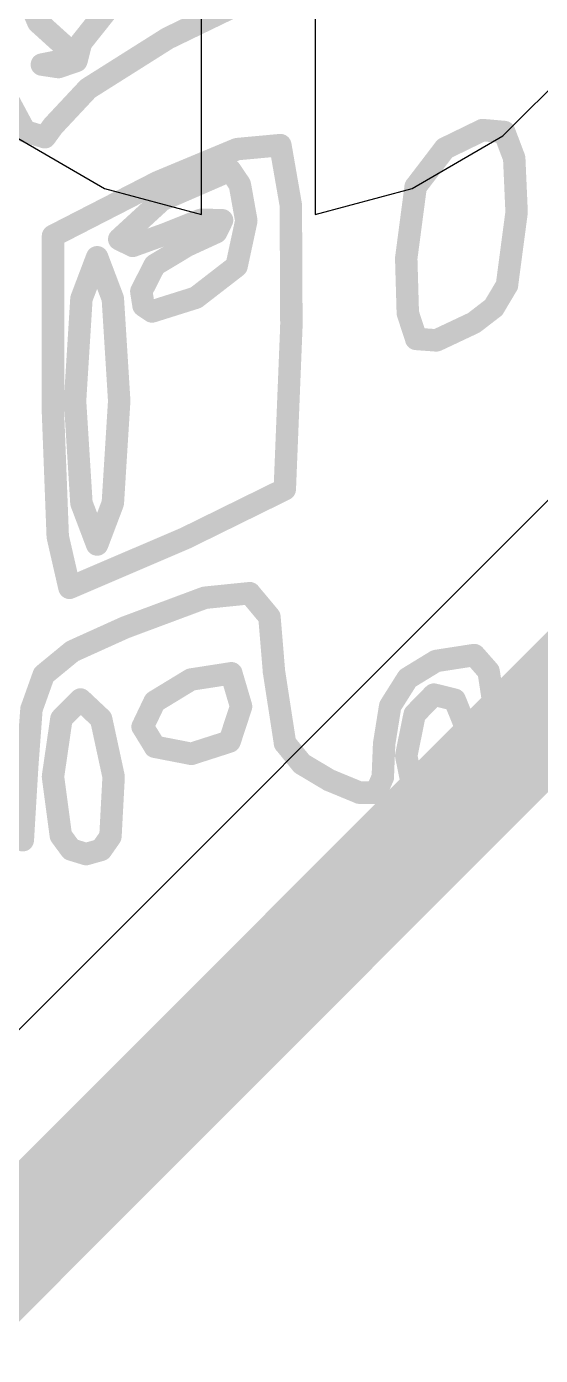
# Model space of a CAD drawing. Header units: inches. Extents: x 1.37 to 4.6, y 1.74 to 5.29.
# Drawn here: x 2.4009 to 2.446, y 2.8177 to 2.9343 of the extents above; entities that cross this region are included whole.
import ezdxf

# ---------------------------------------------------------------- set-up
doc = ezdxf.new("R2010")
doc.units = ezdxf.units.IN
doc.header["$MEASUREMENT"] = 0
for name, color, linetype in [('BottomLayer', 5, 'Continuous'), ('BottomOverlay', 54, 'Continuous'), ('TopLayer', 1, 'Continuous')]:
    doc.layers.add(name, color=color, linetype=linetype)

msp = doc.modelspace()

# ---------------------------------------------------------------- linework, layer by layer
at = {"layer": 'BottomLayer'}
for p, q in [((2.41626, 2.91786), (2.41626, 2.94775)), ((2.42626, 2.94775), (2.42626, 2.91786)), ((2.44275, 2.92475), (2.44927, 2.93126)), ((2.39977, 2.92475), (2.40775, 2.92014)), ((2.43477, 2.92014), (2.44275, 2.92475)), ((2.40775, 2.92014), (2.41626, 2.91786)), ((2.42626, 2.91786), (2.43477, 2.92014))]:
    msp.add_line(p, q, dxfattribs=at)
at = {"layer": 'BottomOverlay', "const_width": 0.00197}
for points in [[(2.40117, 2.93647), (2.40192, 2.93472)], [(2.40567, 2.93292), (2.40822, 2.93612)], [(2.4133, 2.93332), (2.42087, 2.93698)], [(2.40192, 2.93472), (2.40352, 2.93327)], [(2.40352, 2.93327), (2.40504, 2.93191)], [(2.40527, 2.93133), (2.40567, 2.93292)], [(2.40629, 2.9289), (2.4133, 2.93332)], [(2.40369, 2.9313), (2.40504, 2.93191)], [(2.40224, 2.93101), (2.40369, 2.9313)], [(2.40224, 2.93101), (2.40369, 2.93079)], [(2.40369, 2.93079), (2.40527, 2.93133)], [(2.39901, 2.92838), (2.40074, 2.92516)], [(2.40321, 2.92561), (2.40629, 2.9289)], [(2.4025, 2.92463), (2.40321, 2.92561)], [(2.40074, 2.92516), (2.4025, 2.92463)], [(2.43765, 2.92365), (2.44096, 2.92526)], [(2.44096, 2.92526), (2.44287, 2.92509)], [(2.44287, 2.92509), (2.44374, 2.92279)], [(2.41242, 2.92069), (2.41939, 2.92359)], [(2.41939, 2.92359), (2.42319, 2.92394)], [(2.42319, 2.92394), (2.42411, 2.91867)], [(2.43508, 2.92029), (2.43765, 2.92365)], [(2.44374, 2.92279), (2.44395, 2.91805)], [(2.41278, 2.91912), (2.41879, 2.92173)], [(2.41879, 2.92173), (2.41963, 2.92048)], [(2.40321, 2.91597), (2.41242, 2.92069)], [(2.41963, 2.92048), (2.4202, 2.9173)], [(2.43425, 2.914), (2.43508, 2.92029)], [(2.40903, 2.91568), (2.41278, 2.91912)], [(2.42411, 2.91867), (2.42416, 2.90809)], [(2.4431, 2.91164), (2.44395, 2.91805)], [(2.41308, 2.91613), (2.41621, 2.91738)], [(2.41499, 2.91512), (2.41756, 2.9163)], [(2.41621, 2.91738), (2.41807, 2.91735)], [(2.41756, 2.9163), (2.41807, 2.91735)], [(2.41934, 2.91331), (2.4202, 2.9173)], [(2.40321, 2.90048), (2.40321, 2.91597)], [(2.40903, 2.91568), (2.41022, 2.9151)], [(2.41022, 2.9151), (2.41308, 2.91613)], [(2.41215, 2.91341), (2.41499, 2.91512)], [(2.40571, 2.91046), (2.40709, 2.9141)], [(2.40709, 2.9141), (2.40847, 2.91046)], [(2.43425, 2.914), (2.43439, 2.90919)], [(2.41097, 2.9111), (2.41215, 2.91341)], [(2.41577, 2.91055), (2.41934, 2.91331)], [(2.44194, 2.90969), (2.4431, 2.91164)], [(2.40515, 2.90149), (2.40571, 2.91046)], [(2.40847, 2.91046), (2.40903, 2.90149)], [(2.41097, 2.9111), (2.41117, 2.90984)], [(2.41192, 2.90934), (2.41577, 2.91055)], [(2.41117, 2.90984), (2.41192, 2.90934)], [(2.4402, 2.90835), (2.44194, 2.90969)], [(2.42358, 2.89373), (2.42416, 2.90809)], [(2.43439, 2.90919), (2.43513, 2.90693)], [(2.43691, 2.9068), (2.4402, 2.90835)], [(2.43513, 2.90693), (2.43691, 2.9068)], [(2.40515, 2.90149), (2.40571, 2.89252)], [(2.40847, 2.89252), (2.40903, 2.90149)], [(2.40321, 2.90048), (2.40363, 2.88957)], [(2.41485, 2.88944), (2.42358, 2.89373)], [(2.40571, 2.89252), (2.40709, 2.88888)], [(2.40709, 2.88888), (2.40847, 2.89252)], [(2.40363, 2.88957), (2.40466, 2.88508)], [(2.40466, 2.88508), (2.41485, 2.88944)], [(2.40954, 2.8816), (2.41655, 2.88421)], [(2.41655, 2.88421), (2.42049, 2.88461)], [(2.42049, 2.88461), (2.42223, 2.88253)], [(2.42223, 2.88253), (2.42263, 2.87772)], [(2.40491, 2.87951), (2.40954, 2.8816)], [(2.4024, 2.87745), (2.40491, 2.87951)], [(2.43687, 2.87866), (2.44023, 2.87918)], [(2.44023, 2.87918), (2.44149, 2.87775)], [(2.43438, 2.87714), (2.43687, 2.87866)], [(2.44149, 2.87775), (2.44201, 2.87433)], [(2.40132, 2.87443), (2.4024, 2.87745)], [(2.41214, 2.87509), (2.41533, 2.87703)], [(2.41533, 2.87703), (2.41888, 2.87758)], [(2.41888, 2.87758), (2.41974, 2.87467)], [(2.42263, 2.87772), (2.4236, 2.87144)], [(2.43284, 2.8747), (2.43438, 2.87714)], [(2.43499, 2.87398), (2.43668, 2.87571)], [(2.43668, 2.87571), (2.43851, 2.87526)], [(2.40095, 2.86948), (2.40132, 2.87443)], [(2.40395, 2.87359), (2.40563, 2.87528)], [(2.40563, 2.87528), (2.40744, 2.87358)], [(2.41109, 2.87289), (2.41214, 2.87509)], [(2.41873, 2.87159), (2.41974, 2.87467)], [(2.43231, 2.87139), (2.43284, 2.8747)], [(2.43851, 2.87526), (2.43969, 2.87233)], [(2.44201, 2.87433), (2.44277, 2.87082)], [(2.40321, 2.86851), (2.40395, 2.87359)], [(2.40744, 2.87358), (2.40854, 2.8685)], [(2.43425, 2.87034), (2.43499, 2.87398)], [(2.41109, 2.87289), (2.41217, 2.87113)], [(2.43927, 2.86891), (2.43969, 2.87233)], [(2.41217, 2.87113), (2.41537, 2.87051)], [(2.41537, 2.87051), (2.41873, 2.87159)], [(2.4236, 2.87144), (2.42508, 2.86963)], [(2.43219, 2.86845), (2.43231, 2.87139)], [(2.44277, 2.87082), (2.44476, 2.86948)], [(2.42508, 2.86963), (2.42748, 2.8682)], [(2.43425, 2.87034), (2.43493, 2.86702)], [(2.40056, 2.86293), (2.40095, 2.86948)], [(2.40321, 2.86851), (2.4039, 2.86333)], [(2.40826, 2.86325), (2.40854, 2.8685)], [(2.43159, 2.8671), (2.43219, 2.86845)], [(2.43727, 2.86687), (2.43927, 2.86891)], [(2.44476, 2.86948), (2.45058, 2.8683)], [(2.39985, 2.86802), (2.40056, 2.86293)], [(2.42748, 2.8682), (2.43015, 2.8671)], [(2.43015, 2.8671), (2.43159, 2.8671)], [(2.43493, 2.86702), (2.43727, 2.86687)], [(2.4039, 2.86333), (2.4048, 2.86211)], [(2.40744, 2.86208), (2.40826, 2.86325)], [(2.4048, 2.86211), (2.40612, 2.86171)], [(2.40612, 2.86171), (2.40744, 2.86208)]]:
    msp.add_lwpolyline(points, dxfattribs=at)
at = {"layer": 'BottomOverlay', "const_width": 0.000984}
for points in [[(2.40143, 2.93472, 1), (2.40241, 2.93472, 1)], [(2.40143, 2.93472, 1), (2.40241, 2.93472, 1)], [(2.40303, 2.93327, 1), (2.40402, 2.93327, 1)], [(2.40303, 2.93327, 1), (2.40402, 2.93327, 1)], [(2.40518, 2.93292, 1), (2.40616, 2.93292, 1)], [(2.40518, 2.93292, 1), (2.40616, 2.93292, 1)], [(2.4128, 2.93332, 1), (2.41379, 2.93332, 1)], [(2.4128, 2.93332, 1), (2.41379, 2.93332, 1)], [(2.40455, 2.93191, 1), (2.40553, 2.93191, 1)], [(2.40455, 2.93191, 1), (2.40553, 2.93191, 1)], [(2.40174, 2.93101, 1), (2.40273, 2.93101, 1)], [(2.40174, 2.93101, 1), (2.40273, 2.93101, 1)], [(2.4032, 2.9313, 1), (2.40418, 2.9313, 1)], [(2.4032, 2.9313, 1), (2.40418, 2.9313, 1)], [(2.4032, 2.93079, 1), (2.40418, 2.93079, 1)], [(2.4032, 2.93079, 1), (2.40418, 2.93079, 1)], [(2.40478, 2.93133, 1), (2.40576, 2.93133, 1)], [(2.40478, 2.93133, 1), (2.40576, 2.93133, 1)], [(2.4058, 2.9289, 1), (2.40678, 2.9289, 1)], [(2.4058, 2.9289, 1), (2.40678, 2.9289, 1)], [(2.40272, 2.92561, 1), (2.4037, 2.92561, 1)], [(2.40272, 2.92561, 1), (2.4037, 2.92561, 1)], [(2.40024, 2.92516, 1), (2.40123, 2.92516, 1)], [(2.40024, 2.92516, 1), (2.40123, 2.92516, 1)], [(2.40201, 2.92463, 1), (2.40299, 2.92463, 1)], [(2.40201, 2.92463, 1), (2.40299, 2.92463, 1)], [(2.44046, 2.92526, 1), (2.44145, 2.92526, 1)], [(2.44046, 2.92526, 1), (2.44145, 2.92526, 1)], [(2.44237, 2.92509, 1), (2.44336, 2.92509, 1)], [(2.44237, 2.92509, 1), (2.44336, 2.92509, 1)], [(2.4189, 2.92359, 1), (2.41988, 2.92359, 1)], [(2.4189, 2.92359, 1), (2.41988, 2.92359, 1)], [(2.42269, 2.92394, 1), (2.42368, 2.92394, 1)], [(2.42269, 2.92394, 1), (2.42368, 2.92394, 1)], [(2.43715, 2.92365, 1), (2.43814, 2.92365, 1)], [(2.43715, 2.92365, 1), (2.43814, 2.92365, 1)], [(2.44325, 2.92279, 1), (2.44423, 2.92279, 1)], [(2.44325, 2.92279, 1), (2.44423, 2.92279, 1)], [(2.4183, 2.92173, 1), (2.41928, 2.92173, 1)], [(2.4183, 2.92173, 1), (2.41928, 2.92173, 1)], [(2.41193, 2.92069, 1), (2.41292, 2.92069, 1)], [(2.41193, 2.92069, 1), (2.41292, 2.92069, 1)], [(2.41914, 2.92048, 1), (2.42012, 2.92048, 1)], [(2.41914, 2.92048, 1), (2.42012, 2.92048, 1)], [(2.43458, 2.92029, 1), (2.43557, 2.92029, 1)], [(2.43458, 2.92029, 1), (2.43557, 2.92029, 1)], [(2.41229, 2.91912, 1), (2.41328, 2.91912, 1)], [(2.41229, 2.91912, 1), (2.41328, 2.91912, 1)], [(2.42362, 2.91867, 1), (2.4246, 2.91867, 1)], [(2.42362, 2.91867, 1), (2.4246, 2.91867, 1)], [(2.44346, 2.91805, 1), (2.44444, 2.91805, 1)], [(2.44346, 2.91805, 1), (2.44444, 2.91805, 1)], [(2.41572, 2.91738, 1), (2.4167, 2.91738, 1)], [(2.41572, 2.91738, 1), (2.4167, 2.91738, 1)], [(2.41707, 2.9163, 1), (2.41805, 2.9163, 1)], [(2.41707, 2.9163, 1), (2.41805, 2.9163, 1)], [(2.41758, 2.91735, 1), (2.41856, 2.91735, 1)], [(2.41758, 2.91735, 1), (2.41856, 2.91735, 1)], [(2.41971, 2.9173, 1), (2.42069, 2.9173, 1)], [(2.41971, 2.9173, 1), (2.42069, 2.9173, 1)], [(2.40272, 2.91597, 1), (2.4037, 2.91597, 1)], [(2.40272, 2.91597, 1), (2.4037, 2.91597, 1)], [(2.40854, 2.91568, 1), (2.40952, 2.91568, 1)], [(2.40854, 2.91568, 1), (2.40952, 2.91568, 1)], [(2.40972, 2.9151, 1), (2.41071, 2.9151, 1)], [(2.40972, 2.9151, 1), (2.41071, 2.9151, 1)], [(2.41258, 2.91613, 1), (2.41357, 2.91613, 1)], [(2.41258, 2.91613, 1), (2.41357, 2.91613, 1)], [(2.4145, 2.91512, 1), (2.41549, 2.91512, 1)], [(2.4145, 2.91512, 1), (2.41549, 2.91512, 1)], [(2.4066, 2.9141, 1), (2.40758, 2.9141, 1)], [(2.4066, 2.9141, 1), (2.40758, 2.9141, 1)], [(2.43376, 2.914, 1), (2.43474, 2.914, 1)], [(2.43376, 2.914, 1), (2.43474, 2.914, 1)], [(2.41166, 2.91341, 1), (2.41264, 2.91341, 1)], [(2.41166, 2.91341, 1), (2.41264, 2.91341, 1)], [(2.41885, 2.91331, 1), (2.41983, 2.91331, 1)], [(2.41885, 2.91331, 1), (2.41983, 2.91331, 1)], [(2.44261, 2.91164, 1), (2.4436, 2.91164, 1)], [(2.44261, 2.91164, 1), (2.4436, 2.91164, 1)], [(2.40522, 2.91046, 1), (2.4062, 2.91046, 1)], [(2.40522, 2.91046, 1), (2.4062, 2.91046, 1)], [(2.40798, 2.91046, 1), (2.40896, 2.91046, 1)], [(2.40798, 2.91046, 1), (2.40896, 2.91046, 1)], [(2.41048, 2.9111, 1), (2.41146, 2.9111, 1)], [(2.41048, 2.9111, 1), (2.41146, 2.9111, 1)], [(2.41528, 2.91055, 1), (2.41626, 2.91055, 1)], [(2.41528, 2.91055, 1), (2.41626, 2.91055, 1)], [(2.41068, 2.90984, 1), (2.41167, 2.90984, 1)], [(2.41068, 2.90984, 1), (2.41167, 2.90984, 1)], [(2.41142, 2.90934, 1), (2.41241, 2.90934, 1)], [(2.41142, 2.90934, 1), (2.41241, 2.90934, 1)], [(2.44145, 2.90969, 1), (2.44244, 2.90969, 1)], [(2.44145, 2.90969, 1), (2.44244, 2.90969, 1)], [(2.42366, 2.90809, 1), (2.42465, 2.90809, 1)], [(2.42366, 2.90809, 1), (2.42465, 2.90809, 1)], [(2.4339, 2.90919, 1), (2.43489, 2.90919, 1)], [(2.4339, 2.90919, 1), (2.43489, 2.90919, 1)], [(2.43971, 2.90835, 1), (2.44069, 2.90835, 1)], [(2.43971, 2.90835, 1), (2.44069, 2.90835, 1)], [(2.43463, 2.90693, 1), (2.43562, 2.90693, 1)], [(2.43463, 2.90693, 1), (2.43562, 2.90693, 1)], [(2.43642, 2.9068, 1), (2.4374, 2.9068, 1)], [(2.43642, 2.9068, 1), (2.4374, 2.9068, 1)], [(2.40466, 2.90149, 1), (2.40564, 2.90149, 1)], [(2.40466, 2.90149, 1), (2.40564, 2.90149, 1)], [(2.40854, 2.90149, 1), (2.40952, 2.90149, 1)], [(2.40854, 2.90149, 1), (2.40952, 2.90149, 1)], [(2.40272, 2.90048, 1), (2.4037, 2.90048, 1)], [(2.40272, 2.90048, 1), (2.4037, 2.90048, 1)], [(2.42309, 2.89373, 1), (2.42407, 2.89373, 1)], [(2.42309, 2.89373, 1), (2.42407, 2.89373, 1)], [(2.40522, 2.89252, 1), (2.4062, 2.89252, 1)], [(2.40522, 2.89252, 1), (2.4062, 2.89252, 1)], [(2.40798, 2.89252, 1), (2.40896, 2.89252, 1)], [(2.40798, 2.89252, 1), (2.40896, 2.89252, 1)], [(2.40314, 2.88957, 1), (2.40413, 2.88957, 1)], [(2.40314, 2.88957, 1), (2.40413, 2.88957, 1)], [(2.41436, 2.88944, 1), (2.41534, 2.88944, 1)], [(2.41436, 2.88944, 1), (2.41534, 2.88944, 1)], [(2.4066, 2.88888, 1), (2.40758, 2.88888, 1)], [(2.4066, 2.88888, 1), (2.40758, 2.88888, 1)], [(2.40417, 2.88508, 1), (2.40515, 2.88508, 1)], [(2.40417, 2.88508, 1), (2.40515, 2.88508, 1)], [(2.41606, 2.88421, 1), (2.41705, 2.88421, 1)], [(2.41606, 2.88421, 1), (2.41705, 2.88421, 1)], [(2.42, 2.88461, 1), (2.42099, 2.88461, 1)], [(2.42, 2.88461, 1), (2.42099, 2.88461, 1)], [(2.42174, 2.88253, 1), (2.42272, 2.88253, 1)], [(2.42174, 2.88253, 1), (2.42272, 2.88253, 1)], [(2.40905, 2.8816, 1), (2.41003, 2.8816, 1)], [(2.40905, 2.8816, 1), (2.41003, 2.8816, 1)], [(2.40442, 2.87951, 1), (2.4054, 2.87951, 1)], [(2.40442, 2.87951, 1), (2.4054, 2.87951, 1)], [(2.43974, 2.87918, 1), (2.44072, 2.87918, 1)], [(2.43974, 2.87918, 1), (2.44072, 2.87918, 1)], [(2.43638, 2.87866, 1), (2.43736, 2.87866, 1)], [(2.43638, 2.87866, 1), (2.43736, 2.87866, 1)], [(2.441, 2.87775, 1), (2.44198, 2.87775, 1)], [(2.441, 2.87775, 1), (2.44198, 2.87775, 1)], [(2.40191, 2.87745, 1), (2.4029, 2.87745, 1)], [(2.40191, 2.87745, 1), (2.4029, 2.87745, 1)], [(2.41484, 2.87703, 1), (2.41583, 2.87703, 1)], [(2.41484, 2.87703, 1), (2.41583, 2.87703, 1)], [(2.41839, 2.87758, 1), (2.41938, 2.87758, 1)], [(2.41839, 2.87758, 1), (2.41938, 2.87758, 1)], [(2.42213, 2.87772, 1), (2.42312, 2.87772, 1)], [(2.42213, 2.87772, 1), (2.42312, 2.87772, 1)], [(2.43389, 2.87714, 1), (2.43487, 2.87714, 1)], [(2.43389, 2.87714, 1), (2.43487, 2.87714, 1)], [(2.43619, 2.87571, 1), (2.43717, 2.87571, 1)], [(2.43619, 2.87571, 1), (2.43717, 2.87571, 1)], [(2.40082, 2.87443, 1), (2.40181, 2.87443, 1)], [(2.40082, 2.87443, 1), (2.40181, 2.87443, 1)], [(2.40514, 2.87528, 1), (2.40612, 2.87528, 1)], [(2.40514, 2.87528, 1), (2.40612, 2.87528, 1)], [(2.41165, 2.87509, 1), (2.41263, 2.87509, 1)], [(2.41165, 2.87509, 1), (2.41263, 2.87509, 1)], [(2.41925, 2.87467, 1), (2.42023, 2.87467, 1)], [(2.41925, 2.87467, 1), (2.42023, 2.87467, 1)], [(2.43235, 2.8747, 1), (2.43333, 2.8747, 1)], [(2.43235, 2.8747, 1), (2.43333, 2.8747, 1)], [(2.43802, 2.87526, 1), (2.439, 2.87526, 1)], [(2.43802, 2.87526, 1), (2.439, 2.87526, 1)], [(2.44152, 2.87433, 1), (2.4425, 2.87433, 1)], [(2.44152, 2.87433, 1), (2.4425, 2.87433, 1)], [(2.40346, 2.87359, 1), (2.40444, 2.87359, 1)], [(2.40346, 2.87359, 1), (2.40444, 2.87359, 1)], [(2.40694, 2.87358, 1), (2.40793, 2.87358, 1)], [(2.40694, 2.87358, 1), (2.40793, 2.87358, 1)], [(2.4345, 2.87398, 1), (2.43548, 2.87398, 1)], [(2.4345, 2.87398, 1), (2.43548, 2.87398, 1)], [(2.41059, 2.87289, 1), (2.41158, 2.87289, 1)], [(2.41059, 2.87289, 1), (2.41158, 2.87289, 1)], [(2.4392, 2.87233, 1), (2.44018, 2.87233, 1)], [(2.4392, 2.87233, 1), (2.44018, 2.87233, 1)], [(2.41167, 2.87113, 1), (2.41266, 2.87113, 1)], [(2.41167, 2.87113, 1), (2.41266, 2.87113, 1)], [(2.41824, 2.87159, 1), (2.41922, 2.87159, 1)], [(2.41824, 2.87159, 1), (2.41922, 2.87159, 1)], [(2.4231, 2.87144, 1), (2.42409, 2.87144, 1)], [(2.4231, 2.87144, 1), (2.42409, 2.87144, 1)], [(2.43182, 2.87139, 1), (2.4328, 2.87139, 1)], [(2.43182, 2.87139, 1), (2.4328, 2.87139, 1)], [(2.44228, 2.87082, 1), (2.44326, 2.87082, 1)], [(2.44228, 2.87082, 1), (2.44326, 2.87082, 1)], [(2.41488, 2.87051, 1), (2.41587, 2.87051, 1)], [(2.41488, 2.87051, 1), (2.41587, 2.87051, 1)], [(2.42459, 2.86963, 1), (2.42557, 2.86963, 1)], [(2.42459, 2.86963, 1), (2.42557, 2.86963, 1)], [(2.43376, 2.87034, 1), (2.43474, 2.87034, 1)], [(2.43376, 2.87034, 1), (2.43474, 2.87034, 1)], [(2.40046, 2.86948, 1), (2.40144, 2.86948, 1)], [(2.40046, 2.86948, 1), (2.40144, 2.86948, 1)], [(2.40272, 2.86851, 1), (2.4037, 2.86851, 1)], [(2.40272, 2.86851, 1), (2.4037, 2.86851, 1)], [(2.40805, 2.8685, 1), (2.40903, 2.8685, 1)], [(2.40805, 2.8685, 1), (2.40903, 2.8685, 1)], [(2.4317, 2.86845, 1), (2.43269, 2.86845, 1)], [(2.4317, 2.86845, 1), (2.43269, 2.86845, 1)], [(2.43878, 2.86891, 1), (2.43976, 2.86891, 1)], [(2.43878, 2.86891, 1), (2.43976, 2.86891, 1)], [(2.44427, 2.86948, 1), (2.44526, 2.86948, 1)], [(2.44427, 2.86948, 1), (2.44526, 2.86948, 1)], [(2.42698, 2.8682, 1), (2.42797, 2.8682, 1)], [(2.42698, 2.8682, 1), (2.42797, 2.8682, 1)], [(2.42965, 2.8671, 1), (2.43064, 2.8671, 1)], [(2.42965, 2.8671, 1), (2.43064, 2.8671, 1)], [(2.4311, 2.8671, 1), (2.43209, 2.8671, 1)], [(2.4311, 2.8671, 1), (2.43209, 2.8671, 1)], [(2.43444, 2.86702, 1), (2.43542, 2.86702, 1)], [(2.43444, 2.86702, 1), (2.43542, 2.86702, 1)], [(2.43677, 2.86687, 1), (2.43776, 2.86687, 1)], [(2.43677, 2.86687, 1), (2.43776, 2.86687, 1)], [(2.40006, 2.86293, 1), (2.40105, 2.86293, 1)], [(2.40006, 2.86293, 1), (2.40105, 2.86293, 1)], [(2.40341, 2.86333, 1), (2.40439, 2.86333, 1)], [(2.40341, 2.86333, 1), (2.40439, 2.86333, 1)], [(2.40777, 2.86325, 1), (2.40875, 2.86325, 1)], [(2.40777, 2.86325, 1), (2.40875, 2.86325, 1)], [(2.40431, 2.86211, 1), (2.4053, 2.86211, 1)], [(2.40431, 2.86211, 1), (2.4053, 2.86211, 1)], [(2.40562, 2.86171, 1), (2.40661, 2.86171, 1)], [(2.40562, 2.86171, 1), (2.40661, 2.86171, 1)], [(2.40695, 2.86208, 1), (2.40793, 2.86208, 1)], [(2.40695, 2.86208, 1), (2.40793, 2.86208, 1)]]:
    msp.add_lwpolyline(points, format="xyb", close=True, dxfattribs=at)
at = {"layer": 'TopLayer'}
for p, q in [((2.41626, 2.91786), (2.41626, 2.95275)), ((2.42626, 2.94775), (2.42626, 2.91786)), ((2.44275, 2.92475), (2.44927, 2.93126)), ((2.39977, 2.92475), (2.40775, 2.92014)), ((2.43477, 2.92014), (2.44275, 2.92475)), ((2.40775, 2.92014), (2.41626, 2.91786)), ((2.42626, 2.91786), (2.43477, 2.92014)), ((2.45343, 2.89951), (2.39434, 2.84042))]:
    msp.add_line(p, q, dxfattribs=at)
at = {"layer": 'TopLayer', "const_width": 0.01}
msp.add_lwpolyline([(2.39519, 2.8227), (2.46272, 2.89023)], dxfattribs=at)

doc.saveas('drawing.dxf')
